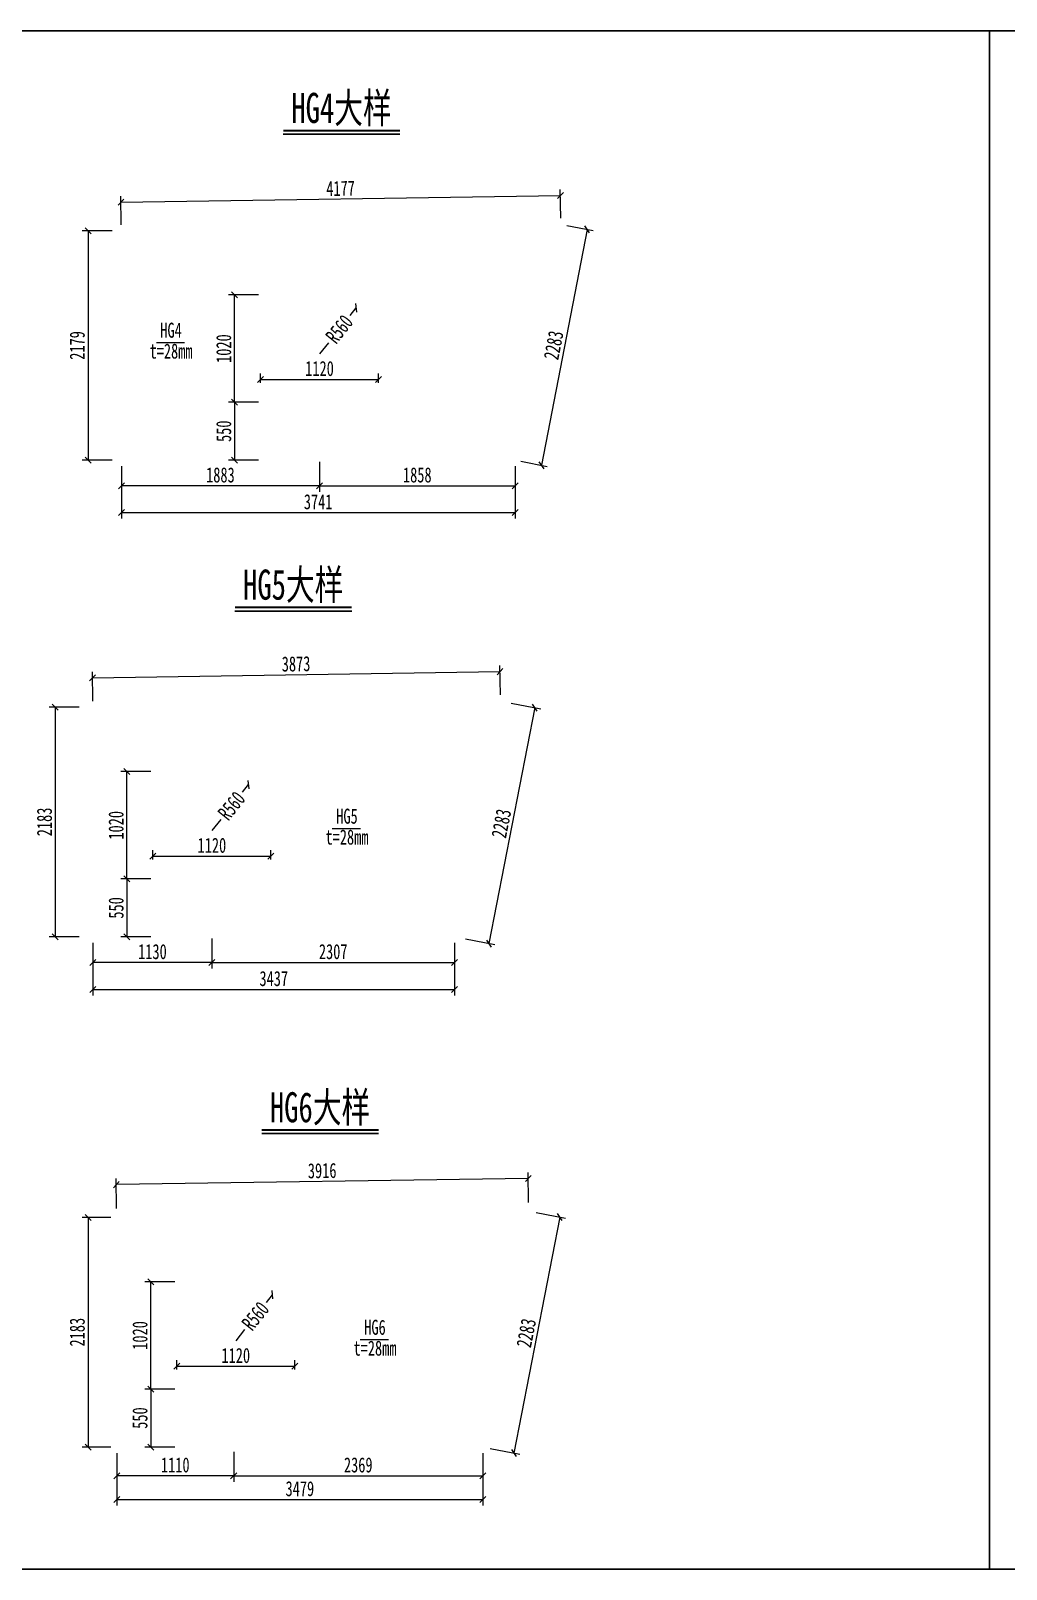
# Model space of a CAD drawing. Header units: millimetres. Extents: x -89049 to 410567, y -307459 to -100425.
# Drawn here: x 357455 to 366725, y -127671 to -113054 of the extents above; entities that cross this region are included whole.
import ezdxf
from ezdxf.enums import TextEntityAlignment as Align

# ---------------------------------------------------------------- set-up
doc = ezdxf.new("R2010")
doc.units = ezdxf.units.MM
doc.layers.get('Defpoints').update_dxf_attribs({"color": 8})
for name, color, linetype, lineweight in [('文字', 7, 'Continuous', 15), ('标注线及字体', 2, 'Continuous', 15), ('细实线', 4, 'Continuous', 15)]:
    doc.layers.add(name, color=color, linetype=linetype, lineweight=lineweight)
doc.styles.add('111', font='', dxfattribs={"width": 0.7})
doc.styles.add('BM_Dim', font='', dxfattribs={"width": 0.85})
doc.styles.get('111').set_extended_font_data('仿宋_GB2312')
doc.styles.get('BM_Dim').set_extended_font_data('仿宋_GB2312')
doc.dimstyles.new('200', dxfattribs={"dimscale": 0, "dimtxt": 2.5, "dimasz": 1, "dimexe": 1, "dimexo": 1, "dimgap": 0.6, "dimtad": 1, "dimdec": 0, "dimdsep": 46, "dimtxsty": '111', "dimblk": 'OBLIQUE', "dimcen": 0, "dimclrd": 4, "dimclre": 4, "dimclrt": 4, "dimadec": 1, "dimazin": 2, "dimtfac": 1, "dimtdec": 0, "dimtix": 1, "dimtmove": 2, "dimatfit": 3, "dimfxl": 4, "dimfxlon": 1, "dimtolj": 1, "dimlwd": -1, "dimlwe": -1, "dimarcsym": 0})

# ---------------------------------------------------------------- blocks, each defined once
blk = doc.blocks.new('_Oblique')
at = {"color": 0, "linetype": 'ByBlock', "lineweight": -2}
blk.add_line((-0.5, -0.5), (0.5, 0.5), dxfattribs=at)
blk = doc.blocks.new('*D1064')
at = {"layer": 'Defpoints', "color": 0, "transparency": 16777216}
for p in [(362488, -114620), (358316, -114955), (362492, -114892)]:
    blk.add_point(p, dxfattribs=at)
at = {"layer": '细实线', "color": 4, "transparency": 16777216}
for p, q in [((362492, -114835), (362487, -114563)), ((358315, -114898), (358311, -114626)), ((358312, -114683), (362488, -114620))]:
    blk.add_line(p, q, dxfattribs=at)
at = {"layer": '细实线', "color": 4, "transparency": 16777216, "xscale": 57.14285714285716, "yscale": 57.14285714285716, "zscale": 57.14285714285716}
for p, rotation in [((362488, -114620), 0.8611340034032796), ((358312, -114683), 180.8611340034032)]:
    blk.add_blockref('_Oblique', p, dxfattribs=dict(at, rotation=rotation))
at = {"layer": '细实线', "color": 4, "transparency": 16777216, "insert": (360399, -114551), "char_height": 142.9, "attachment_point": 5, "rotation": 0.8611, "style": '111'}
blk.add_mtext('\\A1;4177', dxfattribs=at)
blk = doc.blocks.new('*D1093')
at = {"layer": 'Defpoints', "color": 0, "transparency": 16777216}
for p in [(360199, -116124), (358316, -117134), (358316, -117377)]:
    blk.add_point(p, dxfattribs=at)
at = {"layer": '细实线', "color": 4, "transparency": 16777216}
for p, q in [((358316, -117191), (358316, -117434)), ((360199, -117149), (360199, -117434)), ((360199, -117377), (358316, -117377))]:
    blk.add_line(p, q, dxfattribs=at)
at = {"layer": '细实线', "color": 4, "transparency": 16777216, "xscale": 57.14285714285715, "yscale": 57.14285714285715, "zscale": 57.14285714285715, "rotation": 180}
blk.add_blockref('_Oblique', (358316, -117377), dxfattribs=at)
at = {"layer": '细实线', "color": 4, "transparency": 16777216, "xscale": 57.14285714285715, "yscale": 57.14285714285715, "zscale": 57.14285714285715}
blk.add_blockref('_Oblique', (360199, -117377), dxfattribs=at)
at = {"layer": '细实线', "color": 4, "transparency": 16777216, "insert": (359257, -117275), "char_height": 142.9, "attachment_point": 5, "style": '111'}
blk.add_mtext('\\A1;1883', dxfattribs=at)
blk = doc.blocks.new('*D1094')
at = {"layer": 'Defpoints', "color": 0, "transparency": 16777216}
for p in [(360199, -116124), (362057, -117134), (362057, -117377)]:
    blk.add_point(p, dxfattribs=at)
at = {"layer": '细实线', "color": 4, "transparency": 16777216}
for p, q in [((360199, -117149), (360199, -117434)), ((362057, -117191), (362057, -117434)), ((360199, -117377), (362057, -117377))]:
    blk.add_line(p, q, dxfattribs=at)
at = {"layer": '细实线', "color": 4, "transparency": 16777216, "xscale": 57.14285714285715, "yscale": 57.14285714285715, "zscale": 57.14285714285715, "rotation": 180}
blk.add_blockref('_Oblique', (360199, -117377), dxfattribs=at)
at = {"layer": '细实线', "color": 4, "transparency": 16777216, "xscale": 57.14285714285715, "yscale": 57.14285714285715, "zscale": 57.14285714285715}
blk.add_blockref('_Oblique', (362057, -117377), dxfattribs=at)
at = {"layer": '细实线', "color": 4, "transparency": 16777216, "insert": (361128, -117275), "char_height": 142.9, "attachment_point": 5, "style": '111'}
blk.add_mtext('\\A1;1858', dxfattribs=at)
blk = doc.blocks.new('*D1095')
at = {"layer": 'Defpoints', "color": 0, "transparency": 16777216}
for p in [(360199, -116584), (359391, -117134), (360199, -117134)]:
    blk.add_point(p, dxfattribs=at)
at = {"layer": '细实线', "color": 4, "transparency": 16777216}
for p, q in [((359620, -116584), (359334, -116584)), ((359391, -116584), (359391, -117134)), ((359620, -117134), (359334, -117134))]:
    blk.add_line(p, q, dxfattribs=at)
at = {"layer": '细实线', "color": 4, "transparency": 16777216, "xscale": 57.14285714285715, "yscale": 57.14285714285715, "zscale": 57.14285714285715}
for p, rotation in [((359391, -116584), 90), ((359391, -117134), 270)]:
    blk.add_blockref('_Oblique', p, dxfattribs=dict(at, rotation=rotation))
at = {"layer": '细实线', "color": 4, "transparency": 16777216, "insert": (359289, -116859), "char_height": 142.9, "attachment_point": 5, "rotation": 90, "style": '111'}
blk.add_mtext('\\A1;550', dxfattribs=at)
blk = doc.blocks.new('*D1096')
at = {"layer": 'Defpoints', "color": 0, "transparency": 16777216}
for p in [(359391, -115564), (360199, -115564), (360199, -116584)]:
    blk.add_point(p, dxfattribs=at)
at = {"layer": '细实线', "color": 4, "transparency": 16777216}
for p, q in [((359620, -115564), (359334, -115564)), ((359391, -116584), (359391, -115564)), ((359620, -116584), (359334, -116584))]:
    blk.add_line(p, q, dxfattribs=at)
at = {"layer": '细实线', "color": 4, "transparency": 16777216, "xscale": 57.14285714285715, "yscale": 57.14285714285715, "zscale": 57.14285714285715}
for p, rotation in [((359391, -115564), 90), ((359391, -116584), 270)]:
    blk.add_blockref('_Oblique', p, dxfattribs=dict(at, rotation=rotation))
at = {"layer": '细实线', "color": 4, "transparency": 16777216, "insert": (359289, -116074), "char_height": 142.9, "attachment_point": 5, "rotation": 90, "style": '111'}
blk.add_mtext('\\A1;1020', dxfattribs=at)
blk = doc.blocks.new('*D1097')
at = {"layer": 'Defpoints', "color": 0, "transparency": 16777216}
for p in [(359639, -116455), (360759, -116366), (360759, -116455)]:
    blk.add_point(p, dxfattribs=at)
at = {"layer": '细实线', "color": 4, "transparency": 16777216}
for p, q in [((359639, -116398), (359639, -116309)), ((360759, -116398), (360759, -116309)), ((359639, -116366), (360759, -116366))]:
    blk.add_line(p, q, dxfattribs=at)
at = {"layer": '细实线', "color": 4, "transparency": 16777216, "xscale": 57.14285714285715, "yscale": 57.14285714285715, "zscale": 57.14285714285715, "rotation": 180}
blk.add_blockref('_Oblique', (359639, -116366), dxfattribs=at)
at = {"layer": '细实线', "color": 4, "transparency": 16777216, "xscale": 57.14285714285715, "yscale": 57.14285714285715, "zscale": 57.14285714285715}
blk.add_blockref('_Oblique', (360759, -116366), dxfattribs=at)
at = {"layer": '细实线', "color": 4, "transparency": 16777216, "insert": (360199, -116264), "char_height": 142.9, "attachment_point": 5, "style": '111'}
blk.add_mtext('\\A1;1120', dxfattribs=at)
blk = doc.blocks.new('*D1098')
at = {"layer": 'Defpoints', "color": 0, "transparency": 16777216}
for p in [(360548, -115686), (360199, -116124)]:
    blk.add_point(p, dxfattribs=at)
at = {"layer": '细实线', "color": 4, "transparency": 16777216}
for p, q in [((360490, -115759), (360548, -115686)), ((360283, -116018), (360199, -116124))]:
    blk.add_line(p, q, dxfattribs=at)
at = {"layer": '细实线', "color": 4, "transparency": 16777216, "xscale": 57.14285714285715, "yscale": 57.14285714285715, "zscale": 57.14285714285715, "rotation": 51.36804241494726}
blk.add_blockref('_Oblique', (360548, -115686), dxfattribs=at)
at = {"layer": '细实线', "color": 4, "transparency": 16777216, "insert": (360387, -115889), "char_height": 142.9, "attachment_point": 5, "rotation": 51.368, "style": '111'}
blk.add_mtext('\\A1;R560', dxfattribs=at)
blk = doc.blocks.new('*D1099')
at = {"layer": 'Defpoints', "color": 0, "transparency": 16777216}
for p in [(358316, -117134), (362057, -117134), (362057, -117632)]:
    blk.add_point(p, dxfattribs=at)
at = {"layer": '细实线', "color": 4, "transparency": 16777216}
for p, q in [((358316, -117404), (358316, -117689)), ((362057, -117404), (362057, -117689)), ((358316, -117632), (362057, -117632))]:
    blk.add_line(p, q, dxfattribs=at)
at = {"layer": '细实线', "color": 4, "transparency": 16777216, "xscale": 57.14285714285715, "yscale": 57.14285714285715, "zscale": 57.14285714285715, "rotation": 180}
blk.add_blockref('_Oblique', (358316, -117632), dxfattribs=at)
at = {"layer": '细实线', "color": 4, "transparency": 16777216, "xscale": 57.14285714285715, "yscale": 57.14285714285715, "zscale": 57.14285714285715}
blk.add_blockref('_Oblique', (362057, -117632), dxfattribs=at)
at = {"layer": '细实线', "color": 4, "transparency": 16777216, "insert": (360186, -117530), "char_height": 142.9, "attachment_point": 5, "style": '111'}
blk.add_mtext('\\A1;3741', dxfattribs=at)
blk = doc.blocks.new('*D1100')
at = {"layer": 'Defpoints', "color": 0, "transparency": 16777216}
for p in [(358316, -114955), (357999, -117134), (358316, -117134)]:
    blk.add_point(p, dxfattribs=at)
at = {"layer": '细实线', "color": 4, "transparency": 16777216}
for p, q in [((358228, -114955), (357942, -114955)), ((357999, -114955), (357999, -117134)), ((358228, -117134), (357942, -117134))]:
    blk.add_line(p, q, dxfattribs=at)
at = {"layer": '细实线', "color": 4, "transparency": 16777216, "xscale": 57.14285714285715, "yscale": 57.14285714285715, "zscale": 57.14285714285715}
for p, rotation in [((357999, -114955), 90), ((357999, -117134), 270)]:
    blk.add_blockref('_Oblique', p, dxfattribs=dict(at, rotation=rotation))
at = {"layer": '细实线', "color": 4, "transparency": 16777216, "insert": (357897, -116044), "char_height": 142.9, "attachment_point": 5, "rotation": 90, "style": '111'}
blk.add_mtext('\\A1;2179', dxfattribs=at)
blk = doc.blocks.new('*D1101')
at = {"layer": 'Defpoints', "color": 0, "transparency": 16777216}
for p in [(362492, -114892), (362057, -117134), (362307, -117182)]:
    blk.add_point(p, dxfattribs=at)
at = {"layer": '细实线', "color": 4, "transparency": 16777216}
for p, q in [((362743, -114941), (362307, -117182)), ((362549, -114903), (362799, -114952)), ((362113, -117144), (362363, -117193))]:
    blk.add_line(p, q, dxfattribs=at)
at = {"layer": '细实线', "color": 4, "transparency": 16777216, "xscale": 57.14285714285715, "yscale": 57.14285714285715, "zscale": 57.14285714285715}
for p, rotation in [((362743, -114941), 78.99999999998201), ((362307, -117182), 258.999999999982)]:
    blk.add_blockref('_Oblique', p, dxfattribs=dict(at, rotation=rotation))
at = {"layer": '细实线', "color": 4, "transparency": 16777216, "insert": (362424, -116042), "char_height": 142.9, "attachment_point": 5, "rotation": 79, "style": '111'}
blk.add_mtext('\\A1;2283', dxfattribs=at)
blk = doc.blocks.new('*D1102')
at = {"layer": 'Defpoints', "color": 0, "transparency": 16777216}
for p in [(361914, -119143), (361918, -119422), (358046, -119480)]:
    blk.add_point(p, dxfattribs=at)
at = {"layer": '细实线', "color": 4, "transparency": 16777216}
for p, q in [((361918, -119365), (361913, -119086)), ((358045, -119423), (358041, -119144)), ((358042, -119201), (361914, -119143))]:
    blk.add_line(p, q, dxfattribs=at)
at = {"layer": '细实线', "color": 4, "transparency": 16777216, "xscale": 57.14285714285715, "yscale": 57.14285714285715, "zscale": 57.14285714285715}
for p, rotation in [((361914, -119143), 0.8593990741432487), ((358042, -119201), 180.8593990741432)]:
    blk.add_blockref('_Oblique', p, dxfattribs=dict(at, rotation=rotation))
at = {"layer": '细实线', "color": 4, "transparency": 16777216, "insert": (359976, -119070), "char_height": 142.9, "attachment_point": 5, "rotation": 0.8594, "style": '111'}
blk.add_mtext('\\A1;3873', dxfattribs=at)
blk = doc.blocks.new('*D1103')
at = {"layer": 'Defpoints', "color": 0, "transparency": 16777216}
for p in [(359176, -121113), (358046, -121663), (358046, -121907)]:
    blk.add_point(p, dxfattribs=at)
at = {"layer": '细实线', "color": 4, "transparency": 16777216}
for p, q in [((358046, -121720), (358046, -121964)), ((359176, -121678), (359176, -121964)), ((359176, -121907), (358046, -121907))]:
    blk.add_line(p, q, dxfattribs=at)
at = {"layer": '细实线', "color": 4, "transparency": 16777216, "xscale": 57.14285714285715, "yscale": 57.14285714285715, "zscale": 57.14285714285715, "rotation": 180}
blk.add_blockref('_Oblique', (358046, -121907), dxfattribs=at)
at = {"layer": '细实线', "color": 4, "transparency": 16777216, "xscale": 57.14285714285715, "yscale": 57.14285714285715, "zscale": 57.14285714285715}
blk.add_blockref('_Oblique', (359176, -121907), dxfattribs=at)
at = {"layer": '细实线', "color": 4, "transparency": 16777216, "insert": (358611, -121804), "char_height": 142.9, "attachment_point": 5, "style": '111'}
blk.add_mtext('\\A1;1130', dxfattribs=at)
blk = doc.blocks.new('*D1104')
at = {"layer": 'Defpoints', "color": 0, "transparency": 16777216}
for p in [(359176, -121113), (361483, -121663), (361483, -121907)]:
    blk.add_point(p, dxfattribs=at)
at = {"layer": '细实线', "color": 4, "transparency": 16777216}
for p, q in [((359176, -121678), (359176, -121964)), ((361483, -121720), (361483, -121964)), ((359176, -121907), (361483, -121907))]:
    blk.add_line(p, q, dxfattribs=at)
at = {"layer": '细实线', "color": 4, "transparency": 16777216, "xscale": 57.14285714285715, "yscale": 57.14285714285715, "zscale": 57.14285714285715, "rotation": 180}
blk.add_blockref('_Oblique', (359176, -121907), dxfattribs=at)
at = {"layer": '细实线', "color": 4, "transparency": 16777216, "xscale": 57.14285714285715, "yscale": 57.14285714285715, "zscale": 57.14285714285715}
blk.add_blockref('_Oblique', (361483, -121907), dxfattribs=at)
at = {"layer": '细实线', "color": 4, "transparency": 16777216, "insert": (360329, -121804), "char_height": 142.9, "attachment_point": 5, "style": '111'}
blk.add_mtext('\\A1;2307', dxfattribs=at)
blk = doc.blocks.new('*D1105')
at = {"layer": 'Defpoints', "color": 0, "transparency": 16777216}
for p in [(359176, -121113), (358368, -121663), (359176, -121663)]:
    blk.add_point(p, dxfattribs=at)
at = {"layer": '细实线', "color": 4, "transparency": 16777216}
for p, q in [((358597, -121113), (358311, -121113)), ((358368, -121113), (358368, -121663)), ((358597, -121663), (358311, -121663))]:
    blk.add_line(p, q, dxfattribs=at)
at = {"layer": '细实线', "color": 4, "transparency": 16777216, "xscale": 57.14285714285715, "yscale": 57.14285714285715, "zscale": 57.14285714285715}
for p, rotation in [((358368, -121113), 90), ((358368, -121663), 270)]:
    blk.add_blockref('_Oblique', p, dxfattribs=dict(at, rotation=rotation))
at = {"layer": '细实线', "color": 4, "transparency": 16777216, "insert": (358266, -121388), "char_height": 142.9, "attachment_point": 5, "rotation": 90, "style": '111'}
blk.add_mtext('\\A1;550', dxfattribs=at)
blk = doc.blocks.new('*D1106')
at = {"layer": 'Defpoints', "color": 0, "transparency": 16777216}
for p in [(358368, -120093), (359176, -120093), (359176, -121113)]:
    blk.add_point(p, dxfattribs=at)
at = {"layer": '细实线', "color": 4, "transparency": 16777216}
for p, q in [((358597, -120093), (358311, -120093)), ((358368, -121113), (358368, -120093)), ((358597, -121113), (358311, -121113))]:
    blk.add_line(p, q, dxfattribs=at)
at = {"layer": '细实线', "color": 4, "transparency": 16777216, "xscale": 57.14285714285715, "yscale": 57.14285714285715, "zscale": 57.14285714285715}
for p, rotation in [((358368, -120093), 90), ((358368, -121113), 270)]:
    blk.add_blockref('_Oblique', p, dxfattribs=dict(at, rotation=rotation))
at = {"layer": '细实线', "color": 4, "transparency": 16777216, "insert": (358266, -120603), "char_height": 142.9, "attachment_point": 5, "rotation": 90, "style": '111'}
blk.add_mtext('\\A1;1020', dxfattribs=at)
blk = doc.blocks.new('*D1107')
at = {"layer": 'Defpoints', "color": 0, "transparency": 16777216}
for p in [(358616, -120985), (359736, -120896), (359736, -120985)]:
    blk.add_point(p, dxfattribs=at)
at = {"layer": '细实线', "color": 4, "transparency": 16777216}
for p, q in [((358616, -120928), (358616, -120839)), ((359736, -120928), (359736, -120839)), ((358616, -120896), (359736, -120896))]:
    blk.add_line(p, q, dxfattribs=at)
at = {"layer": '细实线', "color": 4, "transparency": 16777216, "xscale": 57.14285714285715, "yscale": 57.14285714285715, "zscale": 57.14285714285715, "rotation": 180}
blk.add_blockref('_Oblique', (358616, -120896), dxfattribs=at)
at = {"layer": '细实线', "color": 4, "transparency": 16777216, "xscale": 57.14285714285715, "yscale": 57.14285714285715, "zscale": 57.14285714285715}
blk.add_blockref('_Oblique', (359736, -120896), dxfattribs=at)
at = {"layer": '细实线', "color": 4, "transparency": 16777216, "insert": (359176, -120794), "char_height": 142.9, "attachment_point": 5, "style": '111'}
blk.add_mtext('\\A1;1120', dxfattribs=at)
blk = doc.blocks.new('*D1108')
at = {"layer": 'Defpoints', "color": 0, "transparency": 16777216}
for p in [(359525, -120216), (359176, -120653)]:
    blk.add_point(p, dxfattribs=at)
at = {"layer": '细实线', "color": 4, "transparency": 16777216}
for p, q in [((359467, -120289), (359525, -120216)), ((359260, -120548), (359176, -120653))]:
    blk.add_line(p, q, dxfattribs=at)
at = {"layer": '细实线', "color": 4, "transparency": 16777216, "xscale": 57.14285714285715, "yscale": 57.14285714285715, "zscale": 57.14285714285715, "rotation": 51.36804241494726}
blk.add_blockref('_Oblique', (359525, -120216), dxfattribs=at)
at = {"layer": '细实线', "color": 4, "transparency": 16777216, "insert": (359363, -120418), "char_height": 142.9, "attachment_point": 5, "rotation": 51.368, "style": '111'}
blk.add_mtext('\\A1;R560', dxfattribs=at)
blk = doc.blocks.new('*D1109')
at = {"layer": 'Defpoints', "color": 0, "transparency": 16777216}
for p in [(358046, -121663), (361483, -121663), (361483, -122162)]:
    blk.add_point(p, dxfattribs=at)
at = {"layer": '细实线', "color": 4, "transparency": 16777216}
for p, q in [((358046, -121933), (358046, -122219)), ((361483, -121933), (361483, -122219)), ((358046, -122162), (361483, -122162))]:
    blk.add_line(p, q, dxfattribs=at)
at = {"layer": '细实线', "color": 4, "transparency": 16777216, "xscale": 57.14285714285715, "yscale": 57.14285714285715, "zscale": 57.14285714285715, "rotation": 180}
blk.add_blockref('_Oblique', (358046, -122162), dxfattribs=at)
at = {"layer": '细实线', "color": 4, "transparency": 16777216, "xscale": 57.14285714285715, "yscale": 57.14285714285715, "zscale": 57.14285714285715}
blk.add_blockref('_Oblique', (361483, -122162), dxfattribs=at)
at = {"layer": '细实线', "color": 4, "transparency": 16777216, "insert": (359764, -122060), "char_height": 142.9, "attachment_point": 5, "style": '111'}
blk.add_mtext('\\A1;3437', dxfattribs=at)
blk = doc.blocks.new('*D1110')
at = {"layer": 'Defpoints', "color": 0, "transparency": 16777216}
for p in [(358046, -119480), (357687, -121663), (358046, -121663)]:
    blk.add_point(p, dxfattribs=at)
at = {"layer": '细实线', "color": 4, "transparency": 16777216}
for p, q in [((357916, -119480), (357630, -119480)), ((357687, -119480), (357687, -121663)), ((357916, -121663), (357630, -121663))]:
    blk.add_line(p, q, dxfattribs=at)
at = {"layer": '细实线', "color": 4, "transparency": 16777216, "xscale": 57.14285714285715, "yscale": 57.14285714285715, "zscale": 57.14285714285715}
for p, rotation in [((357687, -119480), 90), ((357687, -121663), 270)]:
    blk.add_blockref('_Oblique', p, dxfattribs=dict(at, rotation=rotation))
at = {"layer": '细实线', "color": 4, "transparency": 16777216, "insert": (357585, -120571), "char_height": 142.9, "attachment_point": 5, "rotation": 90, "style": '111'}
blk.add_mtext('\\A1;2183', dxfattribs=at)
blk = doc.blocks.new('*D1111')
at = {"layer": 'Defpoints', "color": 0, "transparency": 16777216}
for p in [(361918, -119422), (361483, -121663), (361809, -121727)]:
    blk.add_point(p, dxfattribs=at)
at = {"layer": '细实线', "color": 4, "transparency": 16777216}
for p, q in [((362245, -119485), (361809, -121727)), ((362020, -119442), (362301, -119496)), ((361585, -121683), (361865, -121737))]:
    blk.add_line(p, q, dxfattribs=at)
at = {"layer": '细实线', "color": 4, "transparency": 16777216, "xscale": 57.14285714285715, "yscale": 57.14285714285715, "zscale": 57.14285714285715}
for p, rotation in [((362245, -119485), 78.9999999999823), ((361809, -121727), 258.9999999999823)]:
    blk.add_blockref('_Oblique', p, dxfattribs=dict(at, rotation=rotation))
at = {"layer": '细实线', "color": 4, "transparency": 16777216, "insert": (361927, -120586), "char_height": 142.9, "attachment_point": 5, "rotation": 79, "style": '111'}
blk.add_mtext('\\A1;2283', dxfattribs=at)
blk = doc.blocks.new('*D1950')
at = {"layer": 'Defpoints', "color": 0, "transparency": 16777216}
for p in [(358268, -124017), (358273, -124328), (362188, -124269)]:
    blk.add_point(p, dxfattribs=at)
at = {"layer": '细实线', "color": 4, "transparency": 16777216}
for p, q in [((362186, -124187), (362182, -123901)), ((358271, -124245), (358267, -123960)), ((362183, -123958), (358268, -124017))]:
    blk.add_line(p, q, dxfattribs=at)
at = {"layer": '细实线', "color": 4, "transparency": 16777216, "xscale": 57.14285714285715, "yscale": 57.14285714285715, "zscale": 57.14285714285715}
for p, rotation in [((362183, -123958), 0.8593987829175653), ((358268, -124017), 180.8593987829176)]:
    blk.add_blockref('_Oblique', p, dxfattribs=dict(at, rotation=rotation))
at = {"layer": '细实线', "color": 4, "transparency": 16777216, "insert": (360224, -123885), "char_height": 142.9, "attachment_point": 5, "rotation": 0.8594, "style": '111'}
blk.add_mtext('\\A1;3916', dxfattribs=at)
blk = doc.blocks.new('*D1954')
at = {"layer": 'Defpoints', "color": 0, "transparency": 16777216}
for p in [(359383, -125960), (358273, -126510), (358273, -126783)]:
    blk.add_point(p, dxfattribs=at)
at = {"layer": '细实线', "color": 4, "transparency": 16777216}
for p, q in [((358273, -126568), (358273, -126841)), ((359383, -126555), (359383, -126841)), ((359383, -126783), (358273, -126783))]:
    blk.add_line(p, q, dxfattribs=at)
at = {"layer": '细实线', "color": 4, "transparency": 16777216, "xscale": 57.14285714285715, "yscale": 57.14285714285715, "zscale": 57.14285714285715, "rotation": 180}
blk.add_blockref('_Oblique', (358273, -126783), dxfattribs=at)
at = {"layer": '细实线', "color": 4, "transparency": 16777216, "xscale": 57.14285714285715, "yscale": 57.14285714285715, "zscale": 57.14285714285715}
blk.add_blockref('_Oblique', (359383, -126783), dxfattribs=at)
at = {"layer": '细实线', "color": 4, "transparency": 16777216, "insert": (358828, -126681), "char_height": 142.9, "attachment_point": 5, "style": '111'}
blk.add_mtext('\\A1;1110', dxfattribs=at)
blk = doc.blocks.new('*D1955')
at = {"layer": 'Defpoints', "color": 0, "transparency": 16777216}
for p in [(359383, -125960), (361752, -126510), (361752, -126783)]:
    blk.add_point(p, dxfattribs=at)
at = {"layer": '细实线', "color": 4, "transparency": 16777216}
for p, q in [((359383, -126555), (359383, -126841)), ((361752, -126568), (361752, -126841)), ((359383, -126783), (361752, -126783))]:
    blk.add_line(p, q, dxfattribs=at)
at = {"layer": '细实线', "color": 4, "transparency": 16777216, "xscale": 57.14285714285715, "yscale": 57.14285714285715, "zscale": 57.14285714285715, "rotation": 180}
blk.add_blockref('_Oblique', (359383, -126783), dxfattribs=at)
at = {"layer": '细实线', "color": 4, "transparency": 16777216, "xscale": 57.14285714285715, "yscale": 57.14285714285715, "zscale": 57.14285714285715}
blk.add_blockref('_Oblique', (361752, -126783), dxfattribs=at)
at = {"layer": '细实线', "color": 4, "transparency": 16777216, "insert": (360567, -126681), "char_height": 142.9, "attachment_point": 5, "style": '111'}
blk.add_mtext('\\A1;2369', dxfattribs=at)
blk = doc.blocks.new('*D1956')
at = {"layer": 'Defpoints', "color": 0, "transparency": 16777216}
for p in [(359403, -125960), (358595, -126510), (359403, -126510)]:
    blk.add_point(p, dxfattribs=at)
at = {"layer": '细实线', "color": 4, "transparency": 16777216}
for p, q in [((358824, -125960), (358538, -125960)), ((358595, -125960), (358595, -126510)), ((358824, -126510), (358538, -126510))]:
    blk.add_line(p, q, dxfattribs=at)
at = {"layer": '细实线', "color": 4, "transparency": 16777216, "xscale": 57.14285714285715, "yscale": 57.14285714285715, "zscale": 57.14285714285715}
for p, rotation in [((358595, -125960), 90), ((358595, -126510), 270)]:
    blk.add_blockref('_Oblique', p, dxfattribs=dict(at, rotation=rotation))
at = {"layer": '细实线', "color": 4, "transparency": 16777216, "insert": (358493, -126235), "char_height": 142.9, "attachment_point": 5, "rotation": 90, "style": '111'}
blk.add_mtext('\\A1;550', dxfattribs=at)
blk = doc.blocks.new('*D1957')
at = {"layer": 'Defpoints', "color": 0, "transparency": 16777216}
for p in [(358595, -124940), (359403, -124940), (359403, -125960)]:
    blk.add_point(p, dxfattribs=at)
at = {"layer": '细实线', "color": 4, "transparency": 16777216}
for p, q in [((358824, -124940), (358538, -124940)), ((358595, -125960), (358595, -124940)), ((358824, -125960), (358538, -125960))]:
    blk.add_line(p, q, dxfattribs=at)
at = {"layer": '细实线', "color": 4, "transparency": 16777216, "xscale": 57.14285714285715, "yscale": 57.14285714285715, "zscale": 57.14285714285715}
for p, rotation in [((358595, -124940), 90), ((358595, -125960), 270)]:
    blk.add_blockref('_Oblique', p, dxfattribs=dict(at, rotation=rotation))
at = {"layer": '细实线', "color": 4, "transparency": 16777216, "insert": (358493, -125450), "char_height": 142.9, "attachment_point": 5, "rotation": 90, "style": '111'}
blk.add_mtext('\\A1;1020', dxfattribs=at)
blk = doc.blocks.new('*D1958')
at = {"layer": 'Defpoints', "color": 0, "transparency": 16777216}
for p in [(358843, -125832), (359963, -125743), (359963, -125832)]:
    blk.add_point(p, dxfattribs=at)
at = {"layer": '细实线', "color": 4, "transparency": 16777216}
for p, q in [((358843, -125775), (358843, -125686)), ((359963, -125775), (359963, -125686)), ((358843, -125743), (359963, -125743))]:
    blk.add_line(p, q, dxfattribs=at)
at = {"layer": '细实线', "color": 4, "transparency": 16777216, "xscale": 57.14285714285715, "yscale": 57.14285714285715, "zscale": 57.14285714285715, "rotation": 180}
blk.add_blockref('_Oblique', (358843, -125743), dxfattribs=at)
at = {"layer": '细实线', "color": 4, "transparency": 16777216, "xscale": 57.14285714285715, "yscale": 57.14285714285715, "zscale": 57.14285714285715}
blk.add_blockref('_Oblique', (359963, -125743), dxfattribs=at)
at = {"layer": '细实线', "color": 4, "transparency": 16777216, "insert": (359403, -125641), "char_height": 142.9, "attachment_point": 5, "style": '111'}
blk.add_mtext('\\A1;1120', dxfattribs=at)
blk = doc.blocks.new('*D1959')
at = {"layer": 'Defpoints', "color": 0, "transparency": 16777216}
for p in [(359752, -125063), (359403, -125500)]:
    blk.add_point(p, dxfattribs=at)
at = {"layer": '细实线', "color": 4, "transparency": 16777216}
for p, q in [((359694, -125136), (359752, -125063)), ((359487, -125395), (359403, -125500))]:
    blk.add_line(p, q, dxfattribs=at)
at = {"layer": '细实线', "color": 4, "transparency": 16777216, "xscale": 57.14285714285715, "yscale": 57.14285714285715, "zscale": 57.14285714285715, "rotation": 51.36804241494726}
blk.add_blockref('_Oblique', (359752, -125063), dxfattribs=at)
at = {"layer": '细实线', "color": 4, "transparency": 16777216, "insert": (359590, -125266), "char_height": 142.9, "attachment_point": 5, "rotation": 51.368, "style": '111'}
blk.add_mtext('\\A1;R560', dxfattribs=at)
blk = doc.blocks.new('*D1960')
at = {"layer": 'Defpoints', "color": 0, "transparency": 16777216}
for p in [(358273, -126510), (361752, -126510), (361752, -127009)]:
    blk.add_point(p, dxfattribs=at)
at = {"layer": '细实线', "color": 4, "transparency": 16777216}
for p, q in [((358273, -126780), (358273, -127066)), ((361752, -126780), (361752, -127066)), ((358273, -127009), (361752, -127009))]:
    blk.add_line(p, q, dxfattribs=at)
at = {"layer": '细实线', "color": 4, "transparency": 16777216, "xscale": 57.14285714285715, "yscale": 57.14285714285715, "zscale": 57.14285714285715, "rotation": 180}
blk.add_blockref('_Oblique', (358273, -127009), dxfattribs=at)
at = {"layer": '细实线', "color": 4, "transparency": 16777216, "xscale": 57.14285714285715, "yscale": 57.14285714285715, "zscale": 57.14285714285715}
blk.add_blockref('_Oblique', (361752, -127009), dxfattribs=at)
at = {"layer": '细实线', "color": 4, "transparency": 16777216, "insert": (360012, -126907), "char_height": 142.9, "attachment_point": 5, "style": '111'}
blk.add_mtext('\\A1;3479', dxfattribs=at)
blk = doc.blocks.new('*D1961')
at = {"layer": 'Defpoints', "color": 0, "transparency": 16777216}
for p in [(358273, -124328), (358000, -126510), (358273, -126510)]:
    blk.add_point(p, dxfattribs=at)
at = {"layer": '细实线', "color": 4, "transparency": 16777216}
for p, q in [((358215, -124328), (357942, -124328)), ((358000, -124328), (358000, -126510)), ((358215, -126510), (357942, -126510))]:
    blk.add_line(p, q, dxfattribs=at)
at = {"layer": '细实线', "color": 4, "transparency": 16777216, "xscale": 57.14285714285715, "yscale": 57.14285714285715, "zscale": 57.14285714285715}
for p, rotation in [((358000, -124328), 90), ((358000, -126510), 270)]:
    blk.add_blockref('_Oblique', p, dxfattribs=dict(at, rotation=rotation))
at = {"layer": '细实线', "color": 4, "transparency": 16777216, "insert": (357897, -125419), "char_height": 142.9, "attachment_point": 5, "rotation": 90, "style": '111'}
blk.add_mtext('\\A1;2183', dxfattribs=at)
blk = doc.blocks.new('*D1962')
at = {"layer": 'Defpoints', "color": 0, "transparency": 16777216}
for p in [(362188, -124269), (361752, -126510), (362046, -126568)]:
    blk.add_point(p, dxfattribs=at)
at = {"layer": '细实线', "color": 4, "transparency": 16777216}
for p, q in [((362482, -124326), (362046, -126568)), ((362258, -124283), (362538, -124337)), ((361822, -126524), (362102, -126579))]:
    blk.add_line(p, q, dxfattribs=at)
at = {"layer": '细实线', "color": 4, "transparency": 16777216, "xscale": 57.14285714285715, "yscale": 57.14285714285715, "zscale": 57.14285714285715}
for p, rotation in [((362482, -124326), 78.9999999999823), ((362046, -126568), 258.9999999999823)]:
    blk.add_blockref('_Oblique', p, dxfattribs=dict(at, rotation=rotation))
at = {"layer": '细实线', "color": 4, "transparency": 16777216, "insert": (362164, -125427), "char_height": 142.9, "attachment_point": 5, "rotation": 79, "style": '111'}
blk.add_mtext('\\A1;2283', dxfattribs=at)

msp = doc.modelspace()

# ---------------------------------------------------------------- linework, layer by layer
at = {"color": 4}
for p, q in [((359853.9, -114037.5), (360963.3, -114037.5)), ((359395.1, -118567.1), (360504.5, -118567.1)), ((359650.3, -123532.4), (360759.7, -123532.4))]:
    msp.add_line(p, q, dxfattribs=at)
at = {"color": 6, "const_width": 20.6, "elevation": 0}
for points in [[(359853.9, -114003.2), (360963.3, -114003.2)], [(359395.1, -118532.8), (360504.5, -118532.8)]]:
    msp.add_lwpolyline(points, dxfattribs=at)
at = {"color": 6, "const_width": 20.6}
msp.add_lwpolyline([(359650.3, -123498.1), (360759.7, -123498.1)], dxfattribs=at)
at = {"layer": 'Defpoints'}
for points in [[(344566.6, -113054.1), (366566.6, -113054.1), (366566.6, -127671.3), (344566.6, -127671.3)], [(366566.6, -113054.1), (388566.6, -113054.1), (388566.6, -127671.3), (366566.6, -127671.3)]]:
    msp.add_lwpolyline(points, close=True, dxfattribs=at)
at = {"layer": '细实线'}
for p, q in [((358648.4, -116016.4), (358917.1, -116016.4)), ((360320.4, -120633.7), (360589.1, -120633.7)), ((360586.5, -125489.5), (360855.2, -125489.5))]:
    msp.add_line(p, q, dxfattribs=at)

# ---------------------------------------------------------------- texts
at = {"layer": '文字', "style": 'BM_Dim', "width": 0.7}
for s, p in [('HG4', (358787.9, -116013.3)), ('t=28mm', (358787.9, -116211.7)), ('HG5', (360459.9, -120630.6)), ('t=28mm', (360459.9, -120829)), ('HG6', (360726, -125486.4)), ('t=28mm', (360726, -125684.8))]:
    msp.add_text(s, height=142.86, dxfattribs=at).set_placement(p, align=Align.BOTTOM_CENTER)
at = {"layer": '标注线及字体', "style": '111', "width": 0.7}
for s, p in [('HG4大样', (360407.5, -113781)), ('HG5大样', (359948.7, -118310.6)), ('HG6大样', (360203.9, -123275.9))]:
    msp.add_text(s, height=285.71, dxfattribs=at).set_placement(p, align=Align.MIDDLE)

# ---------------------------------------------------------------- dimensions: what is measured, and where the dimension line sits
at = {"layer": '细实线'}
for p1, p2, distance, picture, middle in [((358315.8, -114955), (362492.4, -114892.2), 272.1, '*D1064', (360398.5, -114550.9)), ((362492.4, -114892.2), (362056.8, -117133.6), 254.8, '*D1101', (362424.3, -116042)), ((358045.8, -119479.9), (361918.4, -119421.8), 278.8, '*D1102', (359976.4, -119069.8)), ((361918.4, -119421.8), (361482.7, -121663.1), 332.4, '*D1111', (361926.5, -120586.4)), ((362187.6, -124269.1), (358272.5, -124327.8), -310.9, '*D1950', (360223.9, -123885.4)), ((362187.6, -124269.1), (361751.9, -126510.4), 300, '*D1962', (362163.9, -125427.5))]:
    dim = msp.add_aligned_dim(p1=p1, p2=p2, distance=distance, dimstyle='200', override={"dimscale": 57.142857, "dimblk": 'Oblique'}, dxfattribs=at)
    dim.commit()
    dim.dimension.update_dxf_attribs({"geometry": picture, "text_midpoint": middle})
for base, p1, p2, angle, picture, middle in [((357999.3, -117133.6), (358315.8, -114955), (358315.8, -117133.6), 90, '*D1100', (357897.1, -116044.3)), ((359391.4, -115563.6), (360198.9, -116583.6), (360198.9, -115563.6), 90, '*D1096', (359289.1, -116073.6)), ((362056.8, -117377.1), (360198.9, -116123.6), (362056.8, -117133.6), 180, '*D1094', (361127.8, -117274.9)), ((359391.4, -117133.6), (360198.9, -116583.6), (360198.9, -117133.6), 90, '*D1095', (359289.1, -116858.6)), ((357687.2, -121663.1), (358045.8, -119479.9), (358045.8, -121663.1), 90, '*D1110', (357585, -120571.5)), ((358368.4, -120093.1), (359175.9, -121113.1), (359175.9, -120093.1), 90, '*D1106', (358266.1, -120603.1)), ((358368.4, -121663.1), (359175.9, -121113.1), (359175.9, -121663.1), 90, '*D1105', (358266.1, -121388.1)), ((361482.7, -121906.7), (359175.9, -121113.1), (361482.7, -121663.1), 180, '*D1104', (360329.3, -121804.4)), ((357999.5, -126510.4), (358272.5, -124327.8), (358272.5, -126510.4), 90, '*D1961', (357897.3, -125419.1)), ((358595.1, -124940.4), (359402.6, -125960.4), (359402.6, -124940.4), 90, '*D1957', (358492.8, -125450.4)), ((358595.1, -126510.4), (359402.6, -125960.4), (359402.6, -126510.4), 90, '*D1956', (358492.8, -126235.4)), ((361751.9, -126783.4), (359382.6, -125960.4), (361751.9, -126510.4), 180, '*D1955', (360567.3, -126681.1))]:
    dim = msp.add_linear_dim(base=base, p1=p1, p2=p2, angle=angle, dimstyle='200', override={"dimscale": 57.142857, "dimblk": 'Oblique'}, dxfattribs=at)
    dim.commit()
    dim.dimension.update_dxf_attribs({"geometry": picture, "text_midpoint": middle})
for center, mpoint, picture, middle in [((360198.9, -116123.6), (360548.5, -115686.1), '*D1098', (360386.5, -115888.8)), ((359175.9, -120653.1), (359525.5, -120215.7), '*D1108', (359363.5, -120418.4)), ((359402.6, -125500.4), (359752.2, -125062.9), '*D1959', (359590.2, -125265.6))]:
    dim = msp.add_radius_dim(center=center, mpoint=mpoint, dimstyle='200', override={"dimscale": 57.142857, "dimblk": 'Oblique'}, dxfattribs=at)
    dim.commit()
    dim.dimension.update_dxf_attribs({"geometry": picture, "text_midpoint": middle, "dimtype": 164})
for base, p1, p2, picture, middle in [((358315.8, -117377.1), (360198.9, -116123.6), (358315.8, -117133.6), '*D1093', (359257.4, -117274.9)), ((360758.9, -116366.3), (359638.9, -116455.1), (360758.9, -116455.1), '*D1097', (360198.9, -116264.1)), ((362056.8, -117632.2), (358315.8, -117133.6), (362056.8, -117133.6), '*D1099', (360186.3, -117530)), ((359735.9, -120895.9), (358615.9, -120984.7), (359735.9, -120984.7), '*D1107', (359175.9, -120793.6)), ((358045.8, -121906.7), (359175.9, -121113.1), (358045.8, -121663.1), '*D1103', (358610.8, -121804.4)), ((361482.7, -122161.8), (358045.8, -121663.1), (361482.7, -121663.1), '*D1109', (359764.3, -122059.5)), ((359962.6, -125743.2), (358842.6, -125831.9), (359962.6, -125831.9), '*D1958', (359402.6, -125640.9)), ((358272.5, -126783.4), (359382.6, -125960.4), (358272.5, -126510.4), '*D1954', (358827.6, -126681.1)), ((361751.9, -127009.1), (358272.5, -126510.4), (361751.9, -126510.4), '*D1960', (360012.2, -126906.8))]:
    dim = msp.add_linear_dim(base=base, p1=p1, p2=p2, dimstyle='200', override={"dimscale": 57.142857, "dimblk": 'Oblique'}, dxfattribs=at)
    dim.commit()
    dim.dimension.update_dxf_attribs({"geometry": picture, "text_midpoint": middle})

doc.saveas('drawing.dxf')
